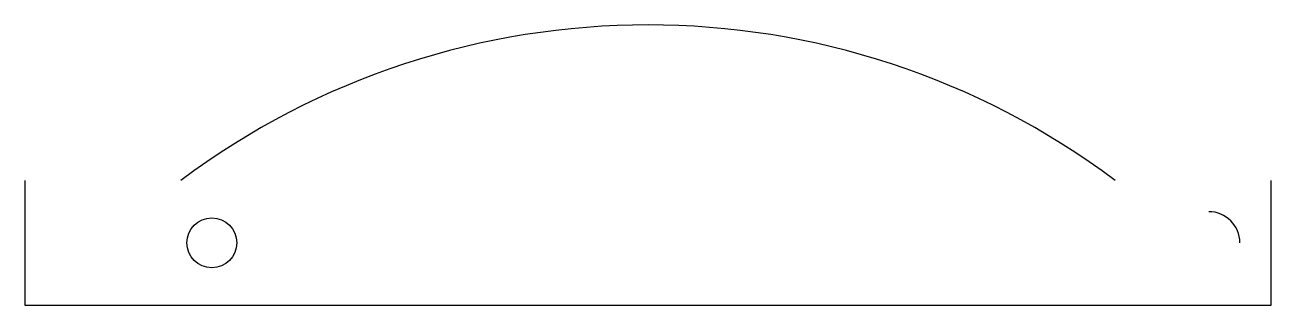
# Model space of a CAD drawing. Header units: metres. Extents: x 0 to 400, y 0 to 90.
import ezdxf

# ---------------------------------------------------------------- set-up
doc = ezdxf.new("R2010")
doc.units = ezdxf.units.M

msp = doc.modelspace()

# ---------------------------------------------------------------- linework, layer by layer
for points in [[(0, 0), (400, 0), (400, 40)], [(0, 40), (0, 0)]]:
    msp.add_lwpolyline(points)
msp.add_circle((60, 20), 8)
for centre, radius, start, end in [((200, -160), 250, 53.13, 126.87), ((380, 20), 10, 0, 90)]:
    msp.add_arc(centre, radius, start, end)

doc.saveas('drawing.dxf')
